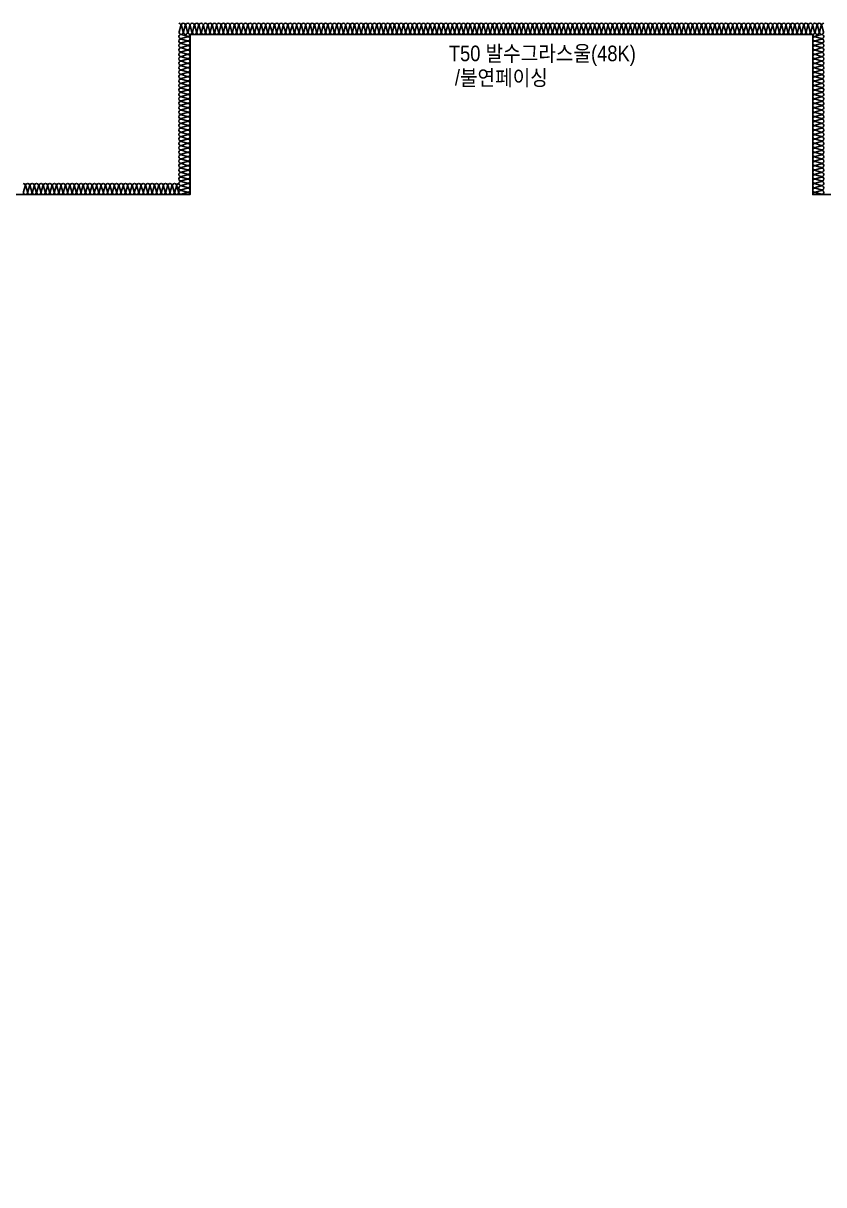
# Model space of a CAD drawing. Header units: millimetres. Extents: x 17311 to 801382, y -242618 to -104888.
# Drawn here: x 309511 to 313111, y -198279 to -193059 of the extents above; entities that cross this region are included whole.
import ezdxf
from ezdxf.enums import TextEntityAlignment as Align

# ---------------------------------------------------------------- set-up
doc = ezdxf.new("R2010")
doc.units = ezdxf.units.MM
doc.header["$LTSCALE"] = 250
doc.layers.add('ISL', color=251, linetype='Continuous')
doc.layers.add('NOPLOT-단열', color=225, linetype='Continuous', plot=False)
doc.styles.add('Gdim', font='')
doc.styles.get('Gdim').set_extended_font_data('Dotum')

msp = doc.modelspace()

# ---------------------------------------------------------------- linework, layer by layer
at = {"layer": 'ISL'}
for points in [[(310210.7, -193059.5, -0.509039), (310219.5, -193071.6), (310211.8, -193097.4, 0.509267), (310220.7, -193109.5, 0.509267), (310229.5, -193097.4), (310221.8, -193071.6, -1.372593), (310239.5, -193071.6), (310231.8, -193097.4, 0.509267), (310240.7, -193109.5, 0.509267), (310249.5, -193097.4), (310241.8, -193071.6, -1.372593), (310259.5, -193071.6), (310251.8, -193097.4, 0.509267), (310260.7, -193109.5, 0.509267), (310269.5, -193097.4), (310261.8, -193071.6, -1.372593), (310279.5, -193071.6), (310271.8, -193097.4, 0.509267), (310280.7, -193109.5, 0.509267), (310289.5, -193097.4), (310281.8, -193071.6, -1.372593), (310299.5, -193071.6), (310291.8, -193097.4, 0.509267), (310300.7, -193109.5, 0.509267), (310309.5, -193097.4), (310301.8, -193071.6, -1.372593), (310319.5, -193071.6), (310311.8, -193097.4, 0.509267), (310320.7, -193109.5, 0.509267), (310329.5, -193097.4), (310321.8, -193071.6, -1.372593), (310339.5, -193071.6), (310331.8, -193097.4, 0.509267), (310340.7, -193109.5, 0.509267), (310349.5, -193097.4), (310341.8, -193071.6, -1.372593), (310359.5, -193071.6), (310351.8, -193097.4, 0.509267), (310360.7, -193109.5, 0.509267), (310369.5, -193097.4), (310361.8, -193071.6, -1.372593), (310379.5, -193071.6), (310371.8, -193097.4, 0.509267), (310380.7, -193109.5, 0.509267), (310389.5, -193097.4), (310381.8, -193071.6, -1.372593), (310399.5, -193071.6), (310391.8, -193097.4, 0.509267), (310400.7, -193109.5, 0.509267), (310409.5, -193097.4), (310401.8, -193071.6, -1.372593), (310419.5, -193071.6), (310411.8, -193097.4, 0.509267), (310420.7, -193109.5, 0.509267), (310429.5, -193097.4), (310421.8, -193071.6, -1.372593), (310439.5, -193071.6), (310431.8, -193097.4, 0.509267), (310440.7, -193109.5, 0.509267), (310449.5, -193097.4), (310441.8, -193071.6, -1.372593), (310459.5, -193071.6), (310451.8, -193097.4, 0.509267), (310460.7, -193109.5, 0.509267), (310469.5, -193097.4), (310461.8, -193071.6, -1.372593), (310479.5, -193071.6), (310471.8, -193097.4, 0.509267), (310480.7, -193109.5, 0.509267), (310489.5, -193097.4), (310481.8, -193071.6, -1.372593), (310499.5, -193071.6), (310491.8, -193097.4, 0.509267), (310500.7, -193109.5, 0.509267), (310509.5, -193097.4), (310501.8, -193071.6, -1.372593), (310519.5, -193071.6), (310511.8, -193097.4, 0.509267), (310520.7, -193109.5, 0.509267), (310529.5, -193097.4), (310521.8, -193071.6, -1.372593), (310539.5, -193071.6), (310531.8, -193097.4, 0.509267), (310540.7, -193109.5, 0.509267), (310549.5, -193097.4), (310541.8, -193071.6, -1.372593), (310559.5, -193071.6), (310551.8, -193097.4, 0.509267), (310560.7, -193109.5, 0.509267), (310569.5, -193097.4), (310561.8, -193071.6, -1.372593), (310579.5, -193071.6), (310571.8, -193097.4, 0.509267), (310580.7, -193109.5, 0.509267), (310589.5, -193097.4), (310581.8, -193071.6, -1.372593), (310599.5, -193071.6), (310591.8, -193097.4, 0.509267), (310600.7, -193109.5, 0.509267), (310609.5, -193097.4), (310601.8, -193071.6, -1.372593), (310619.5, -193071.6), (310611.8, -193097.4, 0.509267), (310620.7, -193109.5, 0.509267), (310629.5, -193097.4), (310621.8, -193071.6, -1.372593), (310639.5, -193071.6), (310631.8, -193097.4, 0.509267), (310640.7, -193109.5, 0.509267), (310649.5, -193097.4), (310641.8, -193071.6, -1.372593), (310659.5, -193071.6), (310651.8, -193097.4, 0.509267), (310660.7, -193109.5, 0.509267), (310669.5, -193097.4), (310661.8, -193071.6, -1.372593), (310679.5, -193071.6), (310671.8, -193097.4, 0.509267), (310680.7, -193109.5, 0.509267), (310689.5, -193097.4), (310681.8, -193071.6, -1.372593), (310699.5, -193071.6), (310691.8, -193097.4, 0.509267), (310700.7, -193109.5, 0.509267), (310709.5, -193097.4), (310701.8, -193071.6, -1.372593), (310719.5, -193071.6), (310711.8, -193097.4, 0.509267), (310720.7, -193109.5, 0.509267), (310729.5, -193097.4), (310721.8, -193071.6, -1.372593), (310739.5, -193071.6), (310731.8, -193097.4, 0.509267), (310740.7, -193109.5, 0.509267), (310749.5, -193097.4), (310741.8, -193071.6, -1.372593), (310759.5, -193071.6), (310751.8, -193097.4, 0.509267), (310760.7, -193109.5, 0.509267), (310769.5, -193097.4), (310761.8, -193071.6, -1.372593), (310779.5, -193071.6), (310771.8, -193097.4, 0.509267), (310780.7, -193109.5, 0.509267), (310789.5, -193097.4), (310781.8, -193071.6, -1.372593), (310799.5, -193071.6), (310791.8, -193097.4, 0.509267), (310800.7, -193109.5, 0.509267), (310809.5, -193097.4), (310801.8, -193071.6, -1.372593), (310819.5, -193071.6), (310811.8, -193097.4, 0.509267), (310820.7, -193109.5, 0.509267), (310829.5, -193097.4), (310821.8, -193071.6, -1.372593), (310839.5, -193071.6), (310831.8, -193097.4, 0.509267), (310840.7, -193109.5, 0.509267), (310849.5, -193097.4), (310841.8, -193071.6, -1.372593), (310859.5, -193071.6), (310851.8, -193097.4, 0.509267), (310860.7, -193109.5, 0.509267), (310869.5, -193097.4), (310861.8, -193071.6, -1.372593), (310879.5, -193071.6), (310871.8, -193097.4, 0.509267), (310880.7, -193109.5, 0.509267), (310889.5, -193097.4), (310881.8, -193071.6, -1.372593), (310899.5, -193071.6), (310891.8, -193097.4, 0.509267), (310900.7, -193109.5, 0.509267), (310909.5, -193097.4), (310901.8, -193071.6, -1.372593), (310919.5, -193071.6), (310911.8, -193097.4, 0.509267), (310920.7, -193109.5, 0.509267), (310929.5, -193097.4), (310921.8, -193071.6, -1.372593), (310939.5, -193071.6), (310931.8, -193097.4, 0.509267), (310940.7, -193109.5, 0.509267), (310949.5, -193097.4), (310941.8, -193071.6, -1.372593), (310959.5, -193071.6), (310951.8, -193097.4, 0.509267), (310960.7, -193109.5, 0.509267), (310969.5, -193097.4), (310961.8, -193071.6, -1.372593), (310979.5, -193071.6), (310971.8, -193097.4, 0.509267), (310980.7, -193109.5, 0.509267), (310989.5, -193097.4), (310981.8, -193071.6, -1.372593), (310999.5, -193071.6), (310991.8, -193097.4, 0.509267), (311000.7, -193109.5, 0.509267), (311009.5, -193097.4), (311001.8, -193071.6, -1.372593), (311019.5, -193071.6), (311011.8, -193097.4, 0.509267), (311020.7, -193109.5, 0.509267), (311029.5, -193097.4), (311021.8, -193071.6, -1.372593), (311039.5, -193071.6), (311031.8, -193097.4, 0.509267), (311040.7, -193109.5, 0.509267), (311049.5, -193097.4), (311041.8, -193071.6, -1.372593), (311059.5, -193071.6), (311051.8, -193097.4, 0.509267), (311060.7, -193109.5, 0.509267), (311069.5, -193097.4), (311061.8, -193071.6, -1.372593), (311079.5, -193071.6), (311071.8, -193097.4, 0.509267), (311080.7, -193109.5, 0.509267), (311089.5, -193097.4), (311081.8, -193071.6, -1.372593), (311099.5, -193071.6), (311091.8, -193097.4, 0.509267), (311100.7, -193109.5, 0.509267), (311109.5, -193097.4), (311101.8, -193071.6, -1.372593), (311119.5, -193071.6), (311111.8, -193097.4, 0.509267), (311120.7, -193109.5, 0.509267), (311129.5, -193097.4), (311121.8, -193071.6, -1.372593), (311139.5, -193071.6), (311131.8, -193097.4, 0.509267), (311140.7, -193109.5, 0.509267), (311149.5, -193097.4), (311141.8, -193071.6, -1.372593), (311159.5, -193071.6), (311151.8, -193097.4, 0.509267), (311160.7, -193109.5, 0.509267), (311169.5, -193097.4), (311161.8, -193071.6, -1.372593), (311179.5, -193071.6), (311171.8, -193097.4, 0.509267), (311180.7, -193109.5, 0.509267), (311189.5, -193097.4), (311181.8, -193071.6, -1.372593), (311199.5, -193071.6), (311191.8, -193097.4, 0.509267), (311200.7, -193109.5, 0.509267), (311209.5, -193097.4), (311201.8, -193071.6, -1.372593), (311219.5, -193071.6), (311211.8, -193097.4, 0.509267), (311220.7, -193109.5, 0.509267), (311229.5, -193097.4), (311221.8, -193071.6, -1.372593), (311239.5, -193071.6), (311231.8, -193097.4, 0.509267), (311240.7, -193109.5, 0.509267), (311249.5, -193097.4), (311241.8, -193071.6, -1.372593), (311259.5, -193071.6), (311251.8, -193097.4, 0.509267), (311260.7, -193109.5, 0.509267), (311269.5, -193097.4), (311261.8, -193071.6, -1.372593), (311279.5, -193071.6), (311271.8, -193097.4, 0.509267), (311280.7, -193109.5, 0.509267), (311289.5, -193097.4), (311281.8, -193071.6, -1.372593), (311299.5, -193071.6), (311291.8, -193097.4, 0.509267), (311300.7, -193109.5, 0.509267), (311309.5, -193097.4), (311301.8, -193071.6, -1.372593), (311319.5, -193071.6), (311311.8, -193097.4, 0.509267), (311320.7, -193109.5, 0.509267), (311329.5, -193097.4), (311321.8, -193071.6, -1.372593), (311339.5, -193071.6), (311331.8, -193097.4, 0.509267), (311340.7, -193109.5, 0.509267), (311349.5, -193097.4), (311341.8, -193071.6, -1.372593), (311359.5, -193071.6), (311351.8, -193097.4, 0.509267), (311360.7, -193109.5, 0.509267), (311369.5, -193097.4), (311361.8, -193071.6, -1.372593), (311379.5, -193071.6), (311371.8, -193097.4, 0.509267), (311380.7, -193109.5, 0.509267), (311389.5, -193097.4), (311381.8, -193071.6, -1.372593), (311399.5, -193071.6), (311391.8, -193097.4, 0.509267), (311400.7, -193109.5, 0.509267), (311409.5, -193097.4), (311401.8, -193071.6, -1.372593), (311419.5, -193071.6), (311411.8, -193097.4, 0.509267), (311420.7, -193109.5, 0.509267), (311429.5, -193097.4), (311421.8, -193071.6, -1.372593), (311439.5, -193071.6), (311431.8, -193097.4, 0.509267), (311440.7, -193109.5, 0.509267), (311449.5, -193097.4), (311441.8, -193071.6, -1.372593), (311459.5, -193071.6), (311451.8, -193097.4, 0.509267), (311460.7, -193109.5, 0.509267), (311469.5, -193097.4), (311461.8, -193071.6, -1.372593), (311479.5, -193071.6), (311471.8, -193097.4, 0.509267), (311480.7, -193109.5, 0.509267), (311489.5, -193097.4), (311481.8, -193071.6, -1.372593), (311499.5, -193071.6), (311491.8, -193097.4, 0.509267), (311500.7, -193109.5, 0.509267), (311509.5, -193097.4), (311501.8, -193071.6, -1.372593), (311519.5, -193071.6), (311511.8, -193097.4, 0.509267), (311520.7, -193109.5, 0.509267), (311529.5, -193097.4), (311521.8, -193071.6, -1.372593), (311539.5, -193071.6), (311531.8, -193097.4, 0.509267), (311540.7, -193109.5, 0.509267), (311549.5, -193097.4), (311541.8, -193071.6, -1.372593), (311559.5, -193071.6), (311551.8, -193097.4, 0.509267), (311560.7, -193109.5, 0.509267), (311569.5, -193097.4), (311561.8, -193071.6, -1.372593), (311579.5, -193071.6), (311571.8, -193097.4, 0.509267), (311580.7, -193109.5, 0.509267), (311589.5, -193097.4), (311581.8, -193071.6, -1.372593), (311599.5, -193071.6), (311591.8, -193097.4, 0.509267), (311600.7, -193109.5, 0.509267), (311609.5, -193097.4), (311601.8, -193071.6, -1.372593), (311619.5, -193071.6), (311611.8, -193097.4, 0.509267), (311620.7, -193109.5, 0.509267), (311629.5, -193097.4), (311621.8, -193071.6, -1.372593), (311639.5, -193071.6), (311631.8, -193097.4, 0.509267), (311640.7, -193109.5, 0.509267), (311649.5, -193097.4), (311641.8, -193071.6, -1.372593), (311659.5, -193071.6), (311651.8, -193097.4, 0.509267), (311660.7, -193109.5, 0.509267), (311669.5, -193097.4), (311661.8, -193071.6, -1.372593), (311679.5, -193071.6), (311671.8, -193097.4, 0.509267), (311680.7, -193109.5, 0.509267), (311689.5, -193097.4), (311681.8, -193071.6, -1.372593), (311699.5, -193071.6), (311691.8, -193097.4, 0.509267), (311700.7, -193109.5, 0.509267), (311709.5, -193097.4), (311701.8, -193071.6, -1.372593), (311719.5, -193071.6), (311711.8, -193097.4, 0.509267), (311720.7, -193109.5, 0.509267), (311729.5, -193097.4), (311721.8, -193071.6, -1.372593), (311739.5, -193071.6), (311731.8, -193097.4, 0.509267), (311740.7, -193109.5, 0.509267), (311749.5, -193097.4), (311741.8, -193071.6, -1.372593), (311759.5, -193071.6), (311751.8, -193097.4, 0.509267), (311760.7, -193109.5, 0.509267), (311769.5, -193097.4), (311761.8, -193071.6, -1.372593), (311779.5, -193071.6), (311771.8, -193097.4, 0.509267), (311780.7, -193109.5, 0.509267), (311789.5, -193097.4), (311781.8, -193071.6, -1.372593), (311799.5, -193071.6), (311791.8, -193097.4, 0.509267), (311800.7, -193109.5, 0.509267), (311809.5, -193097.4), (311801.8, -193071.6, -1.372593), (311819.5, -193071.6), (311811.8, -193097.4, 0.509267), (311820.7, -193109.5, 0.509267), (311829.5, -193097.4), (311821.8, -193071.6, -1.372593), (311839.5, -193071.6), (311831.8, -193097.4, 0.509267), (311840.7, -193109.5, 0.509267), (311849.5, -193097.4), (311841.8, -193071.6, -1.372593), (311859.5, -193071.6), (311851.8, -193097.4, 0.509267), (311860.7, -193109.5, 0.509267), (311869.5, -193097.4), (311861.8, -193071.6, -1.372593), (311879.5, -193071.6), (311871.8, -193097.4, 0.509267), (311880.7, -193109.5, 0.509267), (311889.5, -193097.4), (311881.8, -193071.6, -1.372593), (311899.5, -193071.6), (311891.8, -193097.4, 0.509267), (311900.7, -193109.5, 0.509267), (311909.5, -193097.4), (311901.8, -193071.6, -1.372593), (311919.5, -193071.6), (311911.8, -193097.4, 0.509267), (311920.7, -193109.5, 0.509267), (311929.5, -193097.4), (311921.8, -193071.6, -1.372593), (311939.5, -193071.6), (311931.8, -193097.4, 0.509267), (311940.7, -193109.5, 0.509267), (311949.5, -193097.4), (311941.8, -193071.6, -1.372593), (311959.5, -193071.6), (311951.8, -193097.4, 0.509267), (311960.7, -193109.5, 0.509267), (311969.5, -193097.4), (311961.8, -193071.6, -1.372593), (311979.5, -193071.6), (311971.8, -193097.4, 0.509267), (311980.7, -193109.5, 0.509267), (311989.5, -193097.4), (311981.8, -193071.6, -1.372593), (311999.5, -193071.6), (311991.8, -193097.4, 0.509267), (312000.7, -193109.5, 0.509267), (312009.5, -193097.4), (312001.8, -193071.6, -1.372593), (312019.5, -193071.6), (312011.8, -193097.4, 0.509267), (312020.7, -193109.5, 0.509267), (312029.5, -193097.4), (312021.8, -193071.6, -1.372593), (312039.5, -193071.6), (312031.8, -193097.4, 0.509267), (312040.7, -193109.5, 0.509267), (312049.5, -193097.4), (312041.8, -193071.6, -1.372593), (312059.5, -193071.6), (312051.8, -193097.4, 0.509267), (312060.7, -193109.5, 0.509267), (312069.5, -193097.4), (312061.8, -193071.6, -1.372593), (312079.5, -193071.6), (312071.8, -193097.4, 0.509267), (312080.7, -193109.5, 0.509267), (312089.5, -193097.4), (312081.8, -193071.6, -1.372593), (312099.5, -193071.6), (312091.8, -193097.4, 0.509267), (312100.7, -193109.5, 0.509267), (312109.5, -193097.4), (312101.8, -193071.6, -1.372593), (312119.5, -193071.6), (312111.8, -193097.4, 0.509267), (312120.7, -193109.5, 0.509267), (312129.5, -193097.4), (312121.8, -193071.6, -1.372593), (312139.5, -193071.6), (312131.8, -193097.4, 0.509267), (312140.7, -193109.5, 0.509267), (312149.5, -193097.4), (312141.8, -193071.6, -1.372593), (312159.5, -193071.6), (312151.8, -193097.4, 0.509267), (312160.7, -193109.5, 0.509267), (312169.5, -193097.4), (312161.8, -193071.6, -1.372593), (312179.5, -193071.6), (312171.8, -193097.4, 0.509267), (312180.7, -193109.5, 0.509267), (312189.5, -193097.4), (312181.8, -193071.6, -1.372593), (312199.5, -193071.6), (312191.8, -193097.4, 0.509267), (312200.7, -193109.5, 0.509267), (312209.5, -193097.4), (312201.8, -193071.6, -1.372593), (312219.5, -193071.6), (312211.8, -193097.4, 0.509267), (312220.7, -193109.5, 0.509267), (312229.5, -193097.4), (312221.8, -193071.6, -1.372593), (312239.5, -193071.6), (312231.8, -193097.4, 0.509267), (312240.7, -193109.5, 0.509267), (312249.5, -193097.4), (312241.8, -193071.6, -1.372593), (312259.5, -193071.6), (312251.8, -193097.4, 0.509267), (312260.7, -193109.5, 0.509267), (312269.5, -193097.4), (312261.8, -193071.6, -1.372593), (312279.5, -193071.6), (312271.8, -193097.4, 0.509267), (312280.7, -193109.5, 0.509267), (312289.5, -193097.4), (312281.8, -193071.6, -1.372593), (312299.5, -193071.6), (312291.8, -193097.4, 0.509267), (312300.7, -193109.5, 0.509267), (312309.5, -193097.4), (312301.8, -193071.6, -1.372593), (312319.5, -193071.6), (312311.8, -193097.4, 0.509267), (312320.7, -193109.5, 0.509267), (312329.5, -193097.4), (312321.8, -193071.6, -1.372593), (312339.5, -193071.6), (312331.8, -193097.4, 0.509267), (312340.7, -193109.5, 0.509267), (312349.5, -193097.4), (312341.8, -193071.6, -1.372593), (312359.5, -193071.6), (312351.8, -193097.4, 0.509267), (312360.7, -193109.5, 0.509267), (312369.5, -193097.4), (312361.8, -193071.6, -1.372593), (312379.5, -193071.6), (312371.8, -193097.4, 0.509267), (312380.7, -193109.5, 0.509267), (312389.5, -193097.4), (312381.8, -193071.6, -1.372593), (312399.5, -193071.6), (312391.8, -193097.4, 0.509267), (312400.7, -193109.5, 0.509267), (312409.5, -193097.4), (312401.8, -193071.6, -1.372593), (312419.5, -193071.6), (312411.8, -193097.4, 0.509267), (312420.7, -193109.5, 0.509267), (312429.5, -193097.4), (312421.8, -193071.6, -1.372593), (312439.5, -193071.6), (312431.8, -193097.4, 0.509267), (312440.7, -193109.5, 0.509267), (312449.5, -193097.4), (312441.8, -193071.6, -1.372593), (312459.5, -193071.6), (312451.8, -193097.4, 0.509267), (312460.7, -193109.5, 0.509267), (312469.5, -193097.4), (312461.8, -193071.6, -1.372593), (312479.5, -193071.6), (312471.8, -193097.4, 0.509267), (312480.7, -193109.5, 0.509267), (312489.5, -193097.4), (312481.8, -193071.6, -1.372593), (312499.5, -193071.6), (312491.8, -193097.4, 0.509267), (312500.7, -193109.5, 0.509267), (312509.5, -193097.4), (312501.8, -193071.6, -1.372593), (312519.5, -193071.6), (312511.8, -193097.4, 0.509267), (312520.7, -193109.5, 0.509267), (312529.5, -193097.4), (312521.8, -193071.6, -1.372593), (312539.5, -193071.6), (312531.8, -193097.4, 0.509267), (312540.7, -193109.5, 0.509267), (312549.5, -193097.4), (312541.8, -193071.6, -1.372593), (312559.5, -193071.6), (312551.8, -193097.4, 0.509267), (312560.7, -193109.5, 0.509267), (312569.5, -193097.4), (312561.8, -193071.6, -1.372593), (312579.5, -193071.6), (312571.8, -193097.4, 0.509267), (312580.7, -193109.5, 0.509267), (312589.5, -193097.4), (312581.8, -193071.6, -1.372593), (312599.5, -193071.6), (312591.8, -193097.4, 0.509267), (312600.7, -193109.5, 0.509267), (312609.5, -193097.4), (312601.8, -193071.6, -1.372593), (312619.5, -193071.6), (312611.8, -193097.4, 0.509267), (312620.7, -193109.5, 0.509267), (312629.5, -193097.4), (312621.8, -193071.6, -1.372593), (312639.5, -193071.6), (312631.8, -193097.4, 0.509267), (312640.7, -193109.5, 0.509267), (312649.5, -193097.4), (312641.8, -193071.6, -1.372593), (312659.5, -193071.6), (312651.8, -193097.4, 0.509267), (312660.7, -193109.5, 0.509267), (312669.5, -193097.4), (312661.8, -193071.6, -1.372593), (312679.5, -193071.6), (312671.8, -193097.4, 0.509267), (312680.7, -193109.5, 0.509267), (312689.5, -193097.4), (312681.8, -193071.6, -1.372593), (312699.5, -193071.6), (312691.8, -193097.4, 0.509267), (312700.7, -193109.5, 0.509267), (312709.5, -193097.4), (312701.8, -193071.6, -1.372593), (312719.5, -193071.6), (312711.8, -193097.4, 0.509267), (312720.7, -193109.5, 0.509267), (312729.5, -193097.4), (312721.8, -193071.6, -1.372593), (312739.5, -193071.6), (312731.8, -193097.4, 0.509267), (312740.7, -193109.5, 0.509267), (312749.5, -193097.4), (312741.8, -193071.6, -1.372593), (312759.5, -193071.6), (312751.8, -193097.4, 0.509267), (312760.7, -193109.5, 0.509267), (312769.5, -193097.4), (312761.8, -193071.6, -1.372593), (312779.5, -193071.6), (312771.8, -193097.4, 0.509267), (312780.7, -193109.5, 0.509267), (312789.5, -193097.4), (312781.8, -193071.6, -1.372593), (312799.5, -193071.6), (312791.8, -193097.4, 0.509267), (312800.7, -193109.5, 0.509267), (312809.5, -193097.4), (312801.8, -193071.6, -1.372593), (312819.5, -193071.6), (312811.8, -193097.4, 0.509267), (312820.7, -193109.5, 0.509267), (312829.5, -193097.4), (312821.8, -193071.6, -1.372593), (312839.5, -193071.6), (312831.8, -193097.4, 0.509267), (312840.7, -193109.5, 0.509267), (312849.5, -193097.4), (312841.8, -193071.6, -1.372593), (312859.5, -193071.6), (312851.8, -193097.4, 0.509267), (312860.7, -193109.5, 0.509267), (312869.5, -193097.4), (312861.8, -193071.6, -1.372593), (312879.5, -193071.6), (312871.8, -193097.4, 0.509267), (312880.7, -193109.5, 0.509267), (312889.5, -193097.4), (312881.8, -193071.6, -1.372593), (312899.5, -193071.6), (312891.8, -193097.4, 0.509267), (312900.7, -193109.5, 0.509267), (312909.5, -193097.4), (312901.8, -193071.6, -1.372593), (312919.5, -193071.6), (312911.8, -193097.4, 0.509267), (312920.7, -193109.5, 0.509267), (312929.5, -193097.4), (312921.8, -193071.6, -1.372593), (312939.5, -193071.6), (312931.8, -193097.4, 0.509267), (312940.7, -193109.5, 0.509267), (312949.5, -193097.4), (312941.8, -193071.6, -1.372593), (312959.5, -193071.6), (312951.8, -193097.4, 0.509267), (312960.7, -193109.5, 0.509267), (312969.5, -193097.4), (312961.8, -193071.6, -1.372593), (312979.5, -193071.6), (312971.8, -193097.4, 0.509267), (312980.7, -193109.5, 0.509267), (312989.5, -193097.4), (312981.8, -193071.6, -1.372593), (312999.5, -193071.6), (312991.8, -193097.4, 0.509267), (313000.7, -193109.5, 0.509267), (313009.5, -193097.4), (313001.8, -193071.6, -1.372593), (313019.5, -193071.6), (313011.8, -193097.4, 0.509267), (313020.7, -193109.5, 0.509267), (313029.5, -193097.4), (313021.8, -193071.6, -1.372593), (313039.5, -193071.6), (313031.8, -193097.4, 0.509267), (313040.7, -193109.5, 0.509267), (313049.5, -193097.4), (313041.8, -193071.6, -1.372593), (313059.5, -193071.6), (313051.8, -193097.4, 0.509267), (313060.7, -193109.5, 0.509267), (313069.5, -193097.4), (313061.8, -193071.6, -1.372593), (313079.5, -193071.6), (313071.8, -193097.4, 0.509267), (313080.7, -193109.5, 0.509267), (313089.5, -193097.4), (313081.8, -193071.6, -1.372593), (313099.5, -193071.6), (313091.8, -193097.4, 0.509267), (313100.7, -193109.5, 0.509267), (313109.5, -193097.4), (313101.8, -193071.6, -0.508361), (313110.7, -193059.5)], [(310260.7, -193829.5, 0.509267), (310248.5, -193820.6), (310222.8, -193828.3, -1.372593), (310222.8, -193810.6), (310248.5, -193818.3, 0.509267), (310260.7, -193809.5, 0.509267), (310248.5, -193800.6), (310222.8, -193808.3, -1.372593), (310222.8, -193790.6), (310248.5, -193798.3, 0.509267), (310260.7, -193789.5, 0.509267), (310248.5, -193780.6), (310222.8, -193788.3, -1.372593), (310222.8, -193770.6), (310248.5, -193778.3, 0.509267), (310260.7, -193769.5, 0.509267), (310248.5, -193760.6), (310222.8, -193768.3, -1.372593), (310222.8, -193750.6), (310248.5, -193758.3, 0.509267), (310260.7, -193749.5, 0.509267), (310248.5, -193740.6), (310222.8, -193748.3, -1.372593), (310222.8, -193730.6), (310248.5, -193738.3, 0.509267), (310260.7, -193729.5, 0.509267), (310248.5, -193720.6), (310222.8, -193728.3, -1.372593), (310222.8, -193710.6), (310248.5, -193718.3, 0.509267), (310260.7, -193709.5, 0.509267), (310248.5, -193700.6), (310222.8, -193708.3, -1.372593), (310222.8, -193690.6), (310248.5, -193698.3, 0.509267), (310260.7, -193689.5, 0.509267), (310248.5, -193680.6), (310222.8, -193688.3, -1.372593), (310222.8, -193670.6), (310248.5, -193678.3, 0.509267), (310260.7, -193669.5, 0.509267), (310248.5, -193660.6), (310222.8, -193668.3, -1.372593), (310222.8, -193650.6), (310248.5, -193658.3, 0.509267), (310260.7, -193649.5, 0.509267), (310248.5, -193640.6), (310222.8, -193648.3, -1.372593), (310222.8, -193630.6), (310248.5, -193638.3, 0.509267), (310260.7, -193629.5, 0.509267), (310248.5, -193620.6), (310222.8, -193628.3, -1.372593), (310222.8, -193610.6), (310248.5, -193618.3, 0.509267), (310260.7, -193609.5, 0.509267), (310248.5, -193600.6), (310222.8, -193608.3, -1.372593), (310222.8, -193590.6), (310248.5, -193598.3, 0.509267), (310260.7, -193589.5, 0.509267), (310248.5, -193580.6), (310222.8, -193588.3, -1.372593), (310222.8, -193570.6), (310248.5, -193578.3, 0.509267), (310260.7, -193569.5, 0.509267), (310248.5, -193560.6), (310222.8, -193568.3, -1.372593), (310222.8, -193550.6), (310248.5, -193558.3, 0.509267), (310260.7, -193549.5, 0.509267), (310248.5, -193540.6), (310222.8, -193548.3, -1.372593), (310222.8, -193530.6), (310248.5, -193538.3, 0.509267), (310260.7, -193529.5, 0.509267), (310248.5, -193520.6), (310222.8, -193528.3, -1.372593), (310222.8, -193510.6), (310248.5, -193518.3, 0.509267), (310260.7, -193509.5, 0.509267), (310248.5, -193500.6), (310222.8, -193508.3, -1.372593), (310222.8, -193490.6), (310248.5, -193498.3, 0.509267), (310260.7, -193489.5, 0.509267), (310248.5, -193480.6), (310222.8, -193488.3, -1.372593), (310222.8, -193470.6), (310248.5, -193478.3, 0.509267), (310260.7, -193469.5, 0.509267), (310248.5, -193460.6), (310222.8, -193468.3, -1.372593), (310222.8, -193450.6), (310248.5, -193458.3, 0.509267), (310260.7, -193449.5, 0.509267), (310248.5, -193440.6), (310222.8, -193448.3, -1.372593), (310222.8, -193430.6), (310248.5, -193438.3, 0.509267), (310260.7, -193429.5, 0.509267), (310248.5, -193420.6), (310222.8, -193428.3, -1.372593), (310222.8, -193410.6), (310248.5, -193418.3, 0.509267), (310260.7, -193409.5, 0.509267), (310248.5, -193400.6), (310222.8, -193408.3, -1.372593), (310222.8, -193390.6), (310248.5, -193398.3, 0.509267), (310260.7, -193389.5, 0.509267), (310248.5, -193380.6), (310222.8, -193388.3, -1.372593), (310222.8, -193370.6), (310248.5, -193378.3, 0.509267), (310260.7, -193369.5, 0.509267), (310248.5, -193360.6), (310222.8, -193368.3, -1.372593), (310222.8, -193350.6), (310248.5, -193358.3, 0.509267), (310260.7, -193349.5, 0.509267), (310248.5, -193340.6), (310222.8, -193348.3, -1.372593), (310222.8, -193330.6), (310248.5, -193338.3, 0.509267), (310260.7, -193329.5, 0.509267), (310248.5, -193320.6), (310222.8, -193328.3, -1.372593), (310222.8, -193310.6), (310248.5, -193318.3, 0.509267), (310260.7, -193309.5, 0.509267), (310248.5, -193300.6), (310222.8, -193308.3, -1.372593), (310222.8, -193290.6), (310248.5, -193298.3, 0.509267), (310260.7, -193289.5, 0.509267), (310248.5, -193280.6), (310222.8, -193288.3, -1.372593), (310222.8, -193270.6), (310248.5, -193278.3, 0.509267), (310260.7, -193269.5, 0.509267), (310248.5, -193260.6), (310222.8, -193268.3, -1.372593), (310222.8, -193250.6), (310248.5, -193258.3, 0.509267), (310260.7, -193249.5, 0.509267), (310248.5, -193240.6), (310222.8, -193248.3, -1.372593), (310222.8, -193230.6), (310248.5, -193238.3, 0.509267), (310260.7, -193229.5, 0.509267), (310248.5, -193220.6), (310222.8, -193228.3, -1.372593), (310222.8, -193210.6), (310248.5, -193218.3, 0.509267), (310260.7, -193209.5, 0.509267), (310248.5, -193200.6), (310222.8, -193208.3, -1.372593), (310222.8, -193190.6), (310248.5, -193198.3, 0.509267), (310260.7, -193189.5, 0.509267), (310248.5, -193180.6), (310222.8, -193188.3, -1.372593), (310222.8, -193170.6), (310248.5, -193178.3, 0.509267), (310260.7, -193169.5, 0.509267), (310248.5, -193160.6), (310222.8, -193168.3, -1.372593), (310222.8, -193150.6), (310248.5, -193158.3, 0.509267), (310260.7, -193149.5, 0.509267), (310248.5, -193140.6), (310222.8, -193148.3, -1.372593), (310222.8, -193130.6), (310248.5, -193138.3, 0.509267), (310260.7, -193129.5, 0.509267), (310248.5, -193120.6), (310222.8, -193128.3, -1.372593), (310222.8, -193110.6), (310248.5, -193118.3, 0.509267), (310260.7, -193109.5)], [(313060.7, -193109.5, 0.509267), (313072.8, -193118.3), (313098.5, -193110.7, -1.372593), (313098.5, -193128.3), (313072.8, -193120.7, 0.509267), (313060.7, -193129.5, 0.509267), (313072.8, -193138.3), (313098.5, -193130.7, -1.372593), (313098.5, -193148.3), (313072.8, -193140.7, 0.509267), (313060.7, -193149.5, 0.509267), (313072.8, -193158.3), (313098.5, -193150.7, -1.372593), (313098.5, -193168.3), (313072.8, -193160.7, 0.509267), (313060.7, -193169.5, 0.509267), (313072.8, -193178.3), (313098.5, -193170.7, -1.372593), (313098.5, -193188.3), (313072.8, -193180.7, 0.509267), (313060.7, -193189.5, 0.509267), (313072.8, -193198.3), (313098.5, -193190.7, -1.372593), (313098.5, -193208.3), (313072.8, -193200.7, 0.509267), (313060.7, -193209.5, 0.509267), (313072.8, -193218.3), (313098.5, -193210.7, -1.372593), (313098.5, -193228.3), (313072.8, -193220.7, 0.509267), (313060.7, -193229.5, 0.509267), (313072.8, -193238.3), (313098.5, -193230.7, -1.372593), (313098.5, -193248.3), (313072.8, -193240.7, 0.509267), (313060.7, -193249.5, 0.509267), (313072.8, -193258.3), (313098.5, -193250.7, -1.372593), (313098.5, -193268.3), (313072.8, -193260.7, 0.509267), (313060.7, -193269.5, 0.509267), (313072.8, -193278.3), (313098.5, -193270.7, -1.372593), (313098.5, -193288.3), (313072.8, -193280.7, 0.509267), (313060.7, -193289.5, 0.509267), (313072.8, -193298.3), (313098.5, -193290.7, -1.372593), (313098.5, -193308.3), (313072.8, -193300.7, 0.509267), (313060.7, -193309.5, 0.509267), (313072.8, -193318.3), (313098.5, -193310.7, -1.372593), (313098.5, -193328.3), (313072.8, -193320.7, 0.509267), (313060.7, -193329.5, 0.509267), (313072.8, -193338.3), (313098.5, -193330.7, -1.372593), (313098.5, -193348.3), (313072.8, -193340.7, 0.509267), (313060.7, -193349.5, 0.509267), (313072.8, -193358.3), (313098.5, -193350.7, -1.372593), (313098.5, -193368.3), (313072.8, -193360.7, 0.509267), (313060.7, -193369.5, 0.509267), (313072.8, -193378.3), (313098.5, -193370.7, -1.372593), (313098.5, -193388.3), (313072.8, -193380.7, 0.509267), (313060.7, -193389.5, 0.509267), (313072.8, -193398.3), (313098.5, -193390.7, -1.372593), (313098.5, -193408.3), (313072.8, -193400.7, 0.509267), (313060.7, -193409.5, 0.509267), (313072.8, -193418.3), (313098.5, -193410.7, -1.372593), (313098.5, -193428.3), (313072.8, -193420.7, 0.509267), (313060.7, -193429.5, 0.509267), (313072.8, -193438.3), (313098.5, -193430.7, -1.372593), (313098.5, -193448.3), (313072.8, -193440.7, 0.509267), (313060.7, -193449.5, 0.509267), (313072.8, -193458.3), (313098.5, -193450.7, -1.372593), (313098.5, -193468.3), (313072.8, -193460.7, 0.509267), (313060.7, -193469.5, 0.509267), (313072.8, -193478.3), (313098.5, -193470.7, -1.372593), (313098.5, -193488.3), (313072.8, -193480.7, 0.509267), (313060.7, -193489.5, 0.509267), (313072.8, -193498.3), (313098.5, -193490.7, -1.372593), (313098.5, -193508.3), (313072.8, -193500.7, 0.509267), (313060.7, -193509.5, 0.509267), (313072.8, -193518.3), (313098.5, -193510.7, -1.372593), (313098.5, -193528.3), (313072.8, -193520.7, 0.509267), (313060.7, -193529.5, 0.509267), (313072.8, -193538.3), (313098.5, -193530.7, -1.372593), (313098.5, -193548.3), (313072.8, -193540.7, 0.509267), (313060.7, -193549.5, 0.509267), (313072.8, -193558.3), (313098.5, -193550.7, -1.372593), (313098.5, -193568.3), (313072.8, -193560.7, 0.509267), (313060.7, -193569.5, 0.509267), (313072.8, -193578.3), (313098.5, -193570.7, -1.372593), (313098.5, -193588.3), (313072.8, -193580.7, 0.509267), (313060.7, -193589.5, 0.509267), (313072.8, -193598.3), (313098.5, -193590.7, -1.372593), (313098.5, -193608.3), (313072.8, -193600.7, 0.509267), (313060.7, -193609.5, 0.509267), (313072.8, -193618.3), (313098.5, -193610.7, -1.372593), (313098.5, -193628.3), (313072.8, -193620.7, 0.509267), (313060.7, -193629.5, 0.509267), (313072.8, -193638.3), (313098.5, -193630.7, -1.372593), (313098.5, -193648.3), (313072.8, -193640.7, 0.509267), (313060.7, -193649.5, 0.509267), (313072.8, -193658.3), (313098.5, -193650.7, -1.372593), (313098.5, -193668.3), (313072.8, -193660.7, 0.509267), (313060.7, -193669.5, 0.509267), (313072.8, -193678.3), (313098.5, -193670.7, -1.372593), (313098.5, -193688.3), (313072.8, -193680.7, 0.509267), (313060.7, -193689.5, 0.509267), (313072.8, -193698.3), (313098.5, -193690.7, -1.372593), (313098.5, -193708.3), (313072.8, -193700.7, 0.509267), (313060.7, -193709.5, 0.509267), (313072.8, -193718.3), (313098.5, -193710.7, -1.372593), (313098.5, -193728.3), (313072.8, -193720.7, 0.509267), (313060.7, -193729.5, 0.509267), (313072.8, -193738.3), (313098.5, -193730.7, -1.372593), (313098.5, -193748.3), (313072.8, -193740.7, 0.509267), (313060.7, -193749.5, 0.509267), (313072.8, -193758.3), (313098.5, -193750.7, -1.372593), (313098.5, -193768.3), (313072.8, -193760.7, 0.509267), (313060.7, -193769.5, 0.509267), (313072.8, -193778.3), (313098.5, -193770.7, -1.372593), (313098.5, -193788.3), (313072.8, -193780.7, 0.509267), (313060.7, -193789.5, 0.509267), (313072.8, -193798.3), (313098.5, -193790.7, -1.372593), (313098.5, -193808.3), (313072.8, -193800.7, 0.509267), (313060.7, -193809.5, 0.509267), (313072.8, -193818.3), (313098.5, -193810.7, -1.372593), (313098.5, -193828.3), (313072.8, -193820.7, 0.509267), (313060.7, -193829.5)], [(309510.7, -193779.5, -0.509267), (309519.5, -193791.6), (309511.8, -193817.4, 1.372593), (309529.5, -193817.4), (309521.8, -193791.6, -0.509267), (309530.7, -193779.5, -0.509267), (309539.5, -193791.6), (309531.8, -193817.4, 1.372593), (309549.5, -193817.4), (309541.8, -193791.6, -0.509267), (309550.7, -193779.5, -0.509267), (309559.5, -193791.6), (309551.8, -193817.4, 1.372593), (309569.5, -193817.4), (309561.8, -193791.6, -0.509267), (309570.7, -193779.5, -0.509267), (309579.5, -193791.6), (309571.8, -193817.4, 1.372593), (309589.5, -193817.4), (309581.8, -193791.6, -0.509267), (309590.7, -193779.5, -0.509267), (309599.5, -193791.6), (309591.8, -193817.4, 1.372593), (309609.5, -193817.4), (309601.8, -193791.6, -0.509267), (309610.7, -193779.5, -0.509267), (309619.5, -193791.6), (309611.8, -193817.4, 1.372593), (309629.5, -193817.4), (309621.8, -193791.6, -0.509267), (309630.7, -193779.5, -0.509267), (309639.5, -193791.6), (309631.8, -193817.4, 1.372593), (309649.5, -193817.4), (309641.8, -193791.6, -0.509267), (309650.7, -193779.5, -0.509267), (309659.5, -193791.6), (309651.8, -193817.4, 1.372593), (309669.5, -193817.4), (309661.8, -193791.6, -0.509267), (309670.7, -193779.5, -0.509267), (309679.5, -193791.6), (309671.8, -193817.4, 1.372593), (309689.5, -193817.4), (309681.8, -193791.6, -0.509267), (309690.7, -193779.5, -0.509267), (309699.5, -193791.6), (309691.8, -193817.4, 1.372593), (309709.5, -193817.4), (309701.8, -193791.6, -0.509267), (309710.7, -193779.5, -0.509267), (309719.5, -193791.6), (309711.8, -193817.4, 1.372593), (309729.5, -193817.4), (309721.8, -193791.6, -0.509267), (309730.7, -193779.5, -0.509267), (309739.5, -193791.6), (309731.8, -193817.4, 1.372593), (309749.5, -193817.4), (309741.8, -193791.6, -0.509267), (309750.7, -193779.5, -0.509267), (309759.5, -193791.6), (309751.8, -193817.4, 1.372593), (309769.5, -193817.4), (309761.8, -193791.6, -0.509267), (309770.7, -193779.5, -0.509267), (309779.5, -193791.6), (309771.8, -193817.4, 1.372593), (309789.5, -193817.4), (309781.8, -193791.6, -0.509267), (309790.7, -193779.5, -0.509267), (309799.5, -193791.6), (309791.8, -193817.4, 1.372593), (309809.5, -193817.4), (309801.8, -193791.6, -0.509267), (309810.7, -193779.5, -0.509267), (309819.5, -193791.6), (309811.8, -193817.4, 1.372593), (309829.5, -193817.4), (309821.8, -193791.6, -0.509267), (309830.7, -193779.5, -0.509267), (309839.5, -193791.6), (309831.8, -193817.4, 1.372593), (309849.5, -193817.4), (309841.8, -193791.6, -0.509267), (309850.7, -193779.5, -0.509267), (309859.5, -193791.6), (309851.8, -193817.4, 1.372593), (309869.5, -193817.4), (309861.8, -193791.6, -0.509267), (309870.7, -193779.5, -0.509267), (309879.5, -193791.6), (309871.8, -193817.4, 1.372593), (309889.5, -193817.4), (309881.8, -193791.6, -0.509267), (309890.7, -193779.5, -0.509267), (309899.5, -193791.6), (309891.8, -193817.4, 1.372593), (309909.5, -193817.4), (309901.8, -193791.6, -0.509267), (309910.7, -193779.5, -0.509267), (309919.5, -193791.6), (309911.8, -193817.4, 1.372593), (309929.5, -193817.4), (309921.8, -193791.6, -0.509267), (309930.7, -193779.5, -0.509267), (309939.5, -193791.6), (309931.8, -193817.4, 1.372593), (309949.5, -193817.4), (309941.8, -193791.6, -0.509267), (309950.7, -193779.5, -0.509267), (309959.5, -193791.6), (309951.8, -193817.4, 1.372593), (309969.5, -193817.4), (309961.8, -193791.6, -0.509267), (309970.7, -193779.5, -0.509267), (309979.5, -193791.6), (309971.8, -193817.4, 1.372593), (309989.5, -193817.4), (309981.8, -193791.6, -0.509267), (309990.7, -193779.5, -0.509267), (309999.5, -193791.6), (309991.8, -193817.4, 1.372593), (310009.5, -193817.4), (310001.8, -193791.6, -0.509267), (310010.7, -193779.5, -0.509267), (310019.5, -193791.6), (310011.8, -193817.4, 1.372593), (310029.5, -193817.4), (310021.8, -193791.6, -0.509267), (310030.7, -193779.5, -0.509267), (310039.5, -193791.6), (310031.8, -193817.4, 1.372593), (310049.5, -193817.4), (310041.8, -193791.6, -0.509267), (310050.7, -193779.5, -0.509267), (310059.5, -193791.6), (310051.8, -193817.4, 1.372593), (310069.5, -193817.4), (310061.8, -193791.6, -0.509267), (310070.7, -193779.5, -0.509267), (310079.5, -193791.6), (310071.8, -193817.4, 1.372593), (310089.5, -193817.4), (310081.8, -193791.6, -0.509267), (310090.7, -193779.5, -0.509267), (310099.5, -193791.6), (310091.8, -193817.4, 1.372593), (310109.5, -193817.4), (310101.8, -193791.6, -0.509267), (310110.7, -193779.5, -0.509267), (310119.5, -193791.6), (310111.8, -193817.4, 1.372593), (310129.5, -193817.4), (310121.8, -193791.6, -0.509267), (310130.7, -193779.5, -0.509267), (310139.5, -193791.6), (310131.8, -193817.4, 1.372593), (310149.5, -193817.4), (310141.8, -193791.6, -0.509267), (310150.7, -193779.5, -0.509267), (310159.5, -193791.6), (310151.8, -193817.4, 1.372593), (310169.5, -193817.4), (310161.8, -193791.6, -0.509267), (310170.7, -193779.5, -0.509267), (310179.5, -193791.6), (310171.8, -193817.4, 1.372593), (310189.5, -193817.4), (310181.8, -193791.6, -0.509267), (310190.7, -193779.5, -0.509267), (310199.5, -193791.6), (310191.8, -193817.4, 1.372593), (310209.5, -193817.4), (310201.8, -193791.6, -0.509267), (310210.7, -193779.5)]]:
    msp.add_lwpolyline(points, format="xyb", dxfattribs=at)
msp.add_lwpolyline([(309460.7, -193829.5), (310260.7, -193829.5), (310260.7, -193109.5), (313060.7, -193109.5), (313060.7, -193829.5), (313860.7, -193829.5), (313860.7, -193109.5), (316310.7, -193109.5), (316310.7, -198279.5)], dxfattribs=at)

# ---------------------------------------------------------------- texts
at = {"layer": 'NOPLOT-단열', "style": 'Gdim', "width": 0.9}
for s, p in [('T50 발수그라스울(48K)', (311845.1, -193195.1)), ('/불연페이싱', (311660.7, -193304.4))]:
    msp.add_text(s, height=70, dxfattribs=at).set_placement(p, align=Align.MIDDLE_CENTER)

doc.saveas('drawing.dxf')
